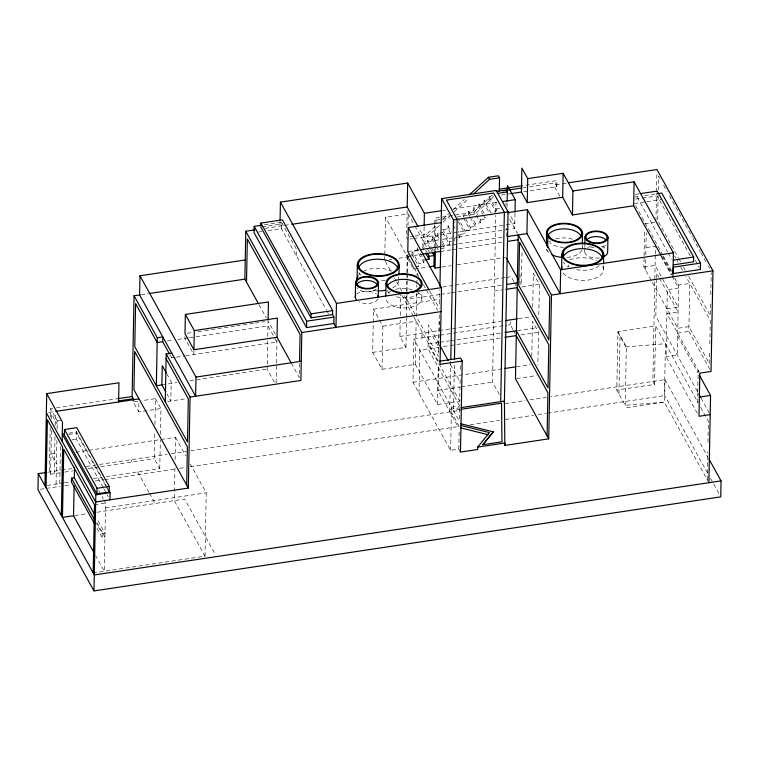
<?xml version="1.0" encoding="UTF-8"?>
<svg xmlns="http://www.w3.org/2000/svg" width="759" height="759" viewBox="0 0 759 759"><rect width="100%" height="100%" fill="white"/><g stroke="black" fill="none" stroke-linecap="round" stroke-linejoin="round"><path stroke-width="0.57" stroke-dasharray="3.79 2.85" d="M50.208 427.497L49.354 471.994L50.568 474.195L63.566 472.24M50.407 416.957L50.568 408.759L55.227 408.057M50.568 474.195L51.403 430.6M51.631 418.892L51.716 414.205L57.2 424.12M54.269 473.635L54.99 436.008M55.189 425.533L55.435 412.735M56.052 484.1L56.887 440.514M57.115 428.797L57.267 420.875L50.568 408.759M59.752 483.549L60.464 446.074M103.158 487.496L76.431 439.186L76.574 431.994L67.779 433.313M105.748 485.855L76.659 433.266L76.706 431.027M96.953 522.723L104.922 537.116L102.142 537.524L102.218 533.738L96.535 523.454M103.869 500.001L105.577 503.084L104.268 571.261L95.729 555.844M160.434 434.423L160.936 408.551L138.745 411.881L138.925 402.431M106.222 476.576L159.779 468.54L154.305 458.626L154.817 431.567M154.959 424.518L155.453 398.636L142.607 400.562M159.779 468.54L160.329 440.305M175.149 357.347L171.648 357.868L171.686 355.952M174.931 467.8L174.304 500.627L205.015 556.148L93.167 572.931M175.092 459.593L175.519 437.317L160.291 439.603M184.94 336.474L184.902 338.391L193.839 354.538L193.906 350.705M205.015 556.148L206.23 492.838L190.3 464.043M274.416 382.185L267.159 369.054L267.699 341.076M267.785 336.417L268.079 321.123L275.897 335.26M276.143 382.878L276.494 364.225M276.523 363.058L276.959 340.155M280.052 221.524L279.957 226.097L326.275 309.814M264.417 224.787L281.475 222.226L281.352 228.611L267.709 230.66M296.257 255.555L296.38 249.161L281.475 222.226M299.511 363.476L299.245 377.46L291.836 364.064M460.153 379.718L459.736 401.169L437.554 404.5L415.315 364.32L382.043 369.31L372.669 352.375L373.504 309.236L439.708 299.293M382.043 369.31L382.868 326.171L373.504 309.236M384.718 260.356L384.804 255.698M384.832 254.531L385.544 217.292L408.219 213.886L414.319 224.911M372.669 352.375L405.951 347.375L399.908 336.446L400.221 320.127M400.306 315.459L400.733 293.306M407.128 210.499L406.615 237.358L407.725 239.37M409.993 254.644L406.938 255.109L406.9 257.026L413.598 269.132L428.294 266.931M439.803 294.501L406.378 299.52L406.511 292.538M406.539 291.371L406.786 278.572M406.805 277.405L406.871 273.914M406.89 272.747L407.203 256.457L385.544 217.292M408 225.47L408.219 213.886M405.951 347.375L406.511 318.23M406.53 317.063L407.004 292.462M407.023 291.295L407.365 273.838M407.384 272.68L407.735 254.388M411.985 256.257L412.08 251.466L417.165 250.707L423.864 262.813L418.778 263.582L412.08 251.466M413.598 269.132L413.636 267.215L406.938 255.109M460.466 452.089L458.815 449.11L450.628 450.334L412.981 382.28L413.807 339.14L506.784 325.194M417.165 250.707L417.222 247.823M415.315 364.32L416.15 321.18L382.868 326.171M416.691 293.059L416.245 316.38L438.474 356.569M416.795 287.234L416.843 284.9M416.871 283.733L416.938 280.242M417.023 275.574L417.071 273.24M415.676 266.912L418.721 266.456L418.778 263.582M419.025 393.209L419.86 350.07L438.787 347.233L438.674 353.058M430.23 248.468L427.44 243.43L422.355 244.189L422.298 247.064L425.097 252.111M421.843 298.116L421.947 292.5M422.004 337.916L422.089 333.125M424.129 226.979L423.835 242.121L441.311 239.502M423.864 262.813L423.92 259.939L417.773 248.838M427.44 243.43L427.497 240.546L432.583 239.787L435.932 245.84M432.583 239.787L432.639 236.912L437.725 236.144L439.395 239.18M434.195 252.662L434.262 249.208M434.29 248.06L434.727 225.053M434.746 223.905L434.86 218.146L473.502 212.349L492.847 194.522M435.391 250.565L435.979 220.167L434.86 218.146M437.725 236.144L437.772 233.269L439.452 236.296M437.554 404.5L438.313 364.861M438.56 351.778L439.281 314.596M460.428 407.706L449.821 409.291L458.436 424.869L458.389 427.298L437.962 390.373L438.455 364.718M438.844 344.358L439.281 321.446M439.622 303.961L439.888 289.853M442.241 241.343L444.48 245.385L449.565 244.626L442.858 232.51L442.914 229.635L448 228.867L451.349 234.929M440.353 248.867L444.423 248.259L444.48 245.385M448 228.867L448.057 225.992L451.102 225.537M449.565 244.626L449.613 241.742L442.914 229.635M449.774 411.729L450.751 360.791M450.628 450.334L451.453 407.194L413.807 339.14M454.698 240.982L454.755 238.108L459.84 237.339L459.897 234.465L458.218 231.438M453.521 408.74L454.385 363.779M458.815 449.11L459.195 429.29M459.394 418.788L459.641 405.97L428.048 348.846L428.503 324.871L439.224 344.254M460.343 369.443L460.476 362.603M463.436 216.998L463.474 215.072L468.559 214.313L469.679 216.334M459.897 234.465L464.982 233.706L465.039 230.831L458.332 218.715M468.559 214.313L468.616 211.438L473.701 210.679L480.4 222.785L475.314 223.554L471.965 217.491M465.039 230.831L470.115 230.062L470.172 227.188L464.593 217.093M473.701 210.679L473.749 207.795L478.834 207.036L482.743 214.104M470.172 227.188L475.257 226.429L475.314 223.554M478.834 207.036L478.891 204.162L483.976 203.393L489.564 213.488M480.4 222.785L480.456 219.911L478.217 215.879M483.976 203.393L484.033 200.518L489.119 199.759L495.817 211.875L490.731 212.634L484.033 200.518M480.456 219.911L485.542 219.152L485.57 217.235M489.119 199.759L489.175 196.885L493.625 196.211M499.299 394.386L492.553 382.175L495.75 215.556M495.817 212.131L496.035 200.718M505.93 205.148L505.968 202.805M506.481 236.495L506.632 228.345M507.04 207.169L507.135 202.482M513.008 329.634L510.257 324.672L510.314 321.797M515 213.345L514.706 228.487L510.048 229.19M520.086 274.331L519.924 282.481L521.348 285.052L522.021 250.138M531.774 356.313L532.448 321.342L538.492 332.271L537.865 364.918M532.714 307.215L533.368 273.411L539.412 284.331L538.757 318.144M523.719 191.695L556.831 186.723L555.721 184.712L555.797 180.718L522.353 185.737M556.831 186.723L556.916 182.729L555.797 180.718M568.69 264.948L568.652 266.959A19.943 10.797 1.1 0 1 563.463 262.045M582.314 244.265L582.248 247.633A18.064 9.782 1.1 0 0 581.489 245.1M584.724 251.912L584.781 248.535M584.809 247.415L584.847 245.166M603.433 269.331L603.519 264.834M708.897 482.715L664.324 402.137L625.236 405.315L616.801 390.069L617.921 331.636L655.643 325.972L698.062 402.659M618.946 393.959L620.056 336.284M625.236 405.315L626.355 346.872L617.921 331.636M709.674 353.087L709.466 363.684L688.963 326.617L677.749 328.305L643.879 267.064L644.078 256.921M644.097 255.792L644.6 229.635M645.539 270.062L645.738 259.455M645.824 254.806L646.251 232.728M655.283 255.233L652.863 381.416L654.514 384.415L616.801 390.069M655.311 254.104L655.463 246.21L644.249 247.899M655.937 221.078L656.478 192.957M656.507 191.78L656.839 174.209M654.514 384.415L655.643 325.972M656.544 278.999L655.823 316.304L698.28 393.058M656.563 277.832L656.649 273.164L658.907 277.253M658.138 195.831L657.664 220.442L678.299 257.737M658.252 189.997L658.518 176.003L661.383 181.183M707.597 473.094L664.713 395.572L665.017 379.595L550.911 396.72M697.341 413.304L666.06 356.758L667.351 289.653L678.555 287.974L671.8 275.754M674.628 278.012L678.584 285.166L677.275 355.079L666.06 356.758M709.893 369.415L688.868 331.408L689.789 283.477L678.584 285.166M697.54 402.811L697.72 393.485M697.739 392.318L698.166 370.164M707.236 479.726L707.777 451.671M707.957 442.317L708.365 421.283L700.348 406.805M709.845 343.789L710.291 320.545L685.842 276.333M710.614 303.961L710.386 315.753L688.612 276.39M710.794 294.634L711.221 272.481M414.784 236.125L426.463 234.379L436.786 224.863M442.801 219.313L448.825 213.763M453.123 209.797L464.309 199.494M413.57 238.497L427.573 236.4L439.622 225.29M443.057 222.121L449.945 215.784M454.243 211.818L468.863 198.336M457.051 217.008L474.622 214.37L493.122 197.312M419.034 293.173L416.435 295.099A17.087 9.26 1.1 0 1 394.006 295.982M392.659 287.822L392.811 287.765A20.91 11.328 1.1 0 0 398.826 280.811M261.969 226.894L282.367 223.829M522.638 187.881L528.349 187.018M529.497 186.847L556.916 182.729M265.147 228.317L283.458 225.565M284.625 225.395L290.469 224.512M555.721 184.712L561.537 183.839M562.694 183.659L566.186 183.137M501.519 195.025L510.883 193.621M258.61 232.026L262.016 231.514M443.028 210.49L445.362 210.139M453.521 208.915L498.948 202.103M495.874 208.991L500.323 208.327M435.979 220.167L450.03 218.061M639.069 193.82L635.672 194.323L667.588 252.035M455.229 222.045L453.199 222.359L455.428 226.391M634.477 197.131L639.031 196.448M644.714 195.594L656.089 193.887M635.577 199.124L641.241 198.27M642.38 198.099L657.114 195.888L691.316 257.718M410.116 236.827L413.617 236.305M634.353 203.526L645.729 201.818M646.867 201.647L661.649 199.427M439.812 232.966L442.858 232.51M410.069 239.028L412.403 238.677M439.082 234.986L423.93 237.254L418.911 228.174M440.239 234.806L514.801 223.62L509.223 213.545M442.478 239.332L457.62 237.055M458.787 236.884L508.881 229.36M449.613 241.742L451.652 241.438M407.792 251.514L418.01 249.977M440.723 246.571L451.178 245.005M452.336 244.825L503.331 237.178M141.041 294.739L148.166 293.667M407.203 256.457L421.71 254.284M440.628 251.438L451.083 249.872M452.241 249.702L502.097 242.216M389.386 259.654L391.72 259.303M398.731 258.25L410.97 256.409M644.714 223.924L654.799 222.415M442.042 267.054L451.358 265.659M457.174 264.787L501.424 258.145M502.581 257.965L506.073 257.443M442.658 287.016L454.271 285.28M455.438 285.099L505.371 277.604M506.538 277.433L511.177 276.731L513.928 281.703M440.96 294.331L450.258 292.936M451.415 292.765L502.411 285.109M187.331 333.248L192.018 332.537M197.871 331.664L203.716 330.782M204.892 330.611L216.59 328.856M217.757 328.675L235.318 326.047M236.485 325.867L254.037 323.23M255.214 323.059L264.568 321.655M643.879 267.064L655.093 265.384L661.288 276.589M494.299 291.105L502.325 289.9M521.898 286.959L539.412 284.331M167.388 341.019L173.223 340.136M177.9 339.444L188.412 337.859M189.579 337.689L267.993 325.924L273.572 336.009M176.325 357.166L184.494 355.943M185.661 355.762L276.921 342.072L274.132 337.024M399.908 336.446L504.545 320.744M518.52 318.647L532.533 316.55M507.942 325.013L510.257 324.672M438.882 342.432L428.133 344.045L438.294 362.413M440.04 342.262L449.337 340.867M450.495 340.696L501.49 333.04M517.562 330.63L537.41 327.651M666.981 308.828L678.195 307.148L661.848 277.604M161.885 384.86L177.094 382.574M189.959 380.648L267.159 369.054M443.436 346.531L449.243 345.658M450.4 345.487L501.405 337.831M520.978 334.899L538.492 332.271M56.384 407.887L118.129 398.617M48.69 412.45L54.563 411.568M137.939 401.264L133.261 401.966L138.745 411.881M167.492 401.511L187.198 398.551M57.267 420.875L60.967 420.315M677.664 333.097L688.868 331.408M412.981 382.28L503.701 368.665M516.5 366.749L530.456 364.652M68.86 434.433L76.659 433.266M72.039 439.85L76.431 439.186M437.962 390.373L460.03 387.062M461.187 386.881L492.553 382.175M516.642 378.561L536.49 375.582M54.648 453.465L50.957 454.024L56.441 463.929M75.938 452.26L87.655 450.504M88.831 450.324L159.115 439.784M451.453 407.194L459.641 405.97M460.182 409.376L453.436 410.391L459.119 420.704M47.637 472.25L61.071 470.229M61.707 470.134L72.266 468.55M86.336 466.443L167.179 454.309M171.221 453.702L186.458 451.415M190.585 450.799L460.675 410.258M505.209 403.579L525.294 400.562M529.82 399.889L546.366 397.403M64.733 472.07L72.873 470.846M87.997 468.578L99.628 466.832M100.795 466.652L154.305 458.626M47.172 485.437L63.234 483.028M64.392 482.847L70.207 481.974M93.442 478.493L101.573 477.269M40.293 489.28L44.98 488.578M46.147 488.407L60.208 486.291M64.895 485.589L70.748 484.707M95.359 481.016L103.556 479.783M104.723 479.612L175.016 469.062M179.703 468.36L185.566 467.478M190.243 466.776L459.698 426.34M470.238 424.755L499.526 420.363M505.39 419.48L533.501 415.268M538.188 414.566L546.385 413.332M547.562 413.152L664.713 395.572M626.611 407.801L664.324 402.137L665.444 343.704L626.355 346.872M94.477 504.744L105.577 503.084M105.482 507.951L206.23 492.838M74.724 515.57L86.365 513.824M96.858 512.249L184.665 499.071L215.357 554.554M102.218 533.738L104.989 533.321L97.029 518.928M412.327 289.672L407.915 288.714A18.064 9.782 1.1 0 0 395.297 289.435M548.852 252.643L546.916 250.29L546.157 247.757M663.679 185.329L667.114 191.543M669.41 195.689L692.331 237.131M692.901 238.165L700.348 251.637M700.927 252.671L706.079 261.997M708.375 266.134L709.523 268.212M695.263 260.195L699.257 267.405M678.869 258.772L680.586 261.883M683.451 267.064L685.168 270.166M674.552 255.925L675.681 257.965M676.241 258.99L678.499 263.069M680.757 267.149L682.455 270.213M668.157 253.06L671.582 259.246M635.492 205.585L662.825 254.996M663.394 256.02L671.933 271.466M662.759 256.551L671.8 272.898M661.535 256.229L671.791 274.758M661.089 256.4L671.231 274.73M659.476 278.268L678.1 311.94L666.886 313.619L699.267 372.157M677.635 335.905L698.081 372.859M701.117 398.19L709.637 413.579M665.017 379.595L707.9 457.117M554.753 187.037L560 196.524M710.452 478.265L719.029 493.767M617.911 332.404L626.336 347.641M546.641 249.388L547.609 251.125M509.687 219.417L517.458 233.459M489.175 196.885L496.993 211.011M478.891 204.162L483.919 213.241M483.303 215.11L485.542 219.152M473.749 207.795L477.658 214.863M514.479 282.699L516.12 285.678M473.502 212.349L474.622 214.37M468.616 211.438L471.405 216.486M470.229 217.34L475.257 226.429M463.417 217.956L470.115 230.062M458.284 221.59L464.982 233.706M513.558 330.63L515.2 333.609M453.142 225.233L455.372 229.265M458.161 234.313L459.84 237.339M448.057 225.992L451.406 232.055M442.184 244.227L444.423 248.259M432.639 236.912L437.658 245.992M436.491 246.855L438.721 250.887M426.463 234.379L427.573 236.4M427.497 240.546L430.846 246.609M431.406 247.614L433.636 251.656M430.789 249.483L431.909 251.504M414.869 225.907L429.888 253.051M422.355 244.189L425.154 249.237M425.704 250.242L426.824 252.263M412.023 254.341L418.721 266.456M429.575 290.896L439.319 308.505M407.697 256.305L418.778 276.333M423.342 284.578L437.592 310.336M450.514 364.662L460.106 382.005M432.744 336.303L438.237 346.237M406.871 299.444L415.135 314.387M385.287 261.381L390.989 271.694M394.405 277.87L396.122 280.963M396.691 281.997L401.824 291.276M404.101 295.393L406.378 299.52M401.834 295.298L413.389 316.19M413.94 317.186L438.379 361.36M438.863 363.428L459.736 401.169M326.797 310.763L328.562 313.951M258.999 304.71L266.381 318.049M169.978 354.842L171.648 357.868M166.724 373.76L171.192 381.834L170.822 401.008L166.914 393.94M155.453 398.636L160.936 408.551M175.519 437.317L185.756 455.827M130.899 459.755L132.113 461.956M137.597 471.861L148.887 492.278M149.457 493.303L155.102 503.511M76.574 431.994L107.275 487.496M107.844 488.53L108.983 490.58M106.326 486.889L108.034 489.982M103.727 488.521L106.564 493.663M107.133 494.688L108.271 496.747M98.746 490.75L103.3 498.967M97.029 528.273L102.142 537.524M602.712 266.39A20.91 11.328 1.1 0 1 595.303 278.221A20.91 11.328 1.1 0 1 572.115 278.762L567.779 276.902A20.91 11.328 1.1 0 1 562.343 271.76M569.753 259.929A20.91 11.328 1.1 0 1 596.28 260.726M599.506 257.87A11.48 6.214 1.1 0 1 585.018 250.299M587.827 247.5A11.48 6.214 1.1 0 1 590.141 246.504M601.612 246.466A11.48 6.214 1.1 0 1 605.938 248.724M581.783 250.166A18.064 9.782 1.1 0 1 564.772 257.481M549.089 242.13A18.064 9.782 1.1 0 1 551.034 240.821M555.702 238.943A18.064 9.782 1.1 0 1 572.732 239.189M377.925 298.904A11.48 6.214 1.1 0 1 358.903 301.759M356.645 294.264A11.48 6.214 1.1 0 1 376.511 294.188M417.763 292.177A18.064 9.782 1.1 0 1 419.708 303.021L416.957 305.061A18.064 9.782 1.1 0 1 397.412 307.253A18.064 9.782 1.1 0 1 385.743 298.249M387.877 293.344A18.064 9.782 1.1 0 1 390.629 291.304M376.948 290.868A20.91 11.328 1.1 0 1 372.631 290.45M358.314 275.46A20.91 11.328 1.1 0 1 359.851 273.686M363.163 271.38A20.91 11.328 1.1 0 1 377.935 268.24L383.342 268.686A20.91 11.328 1.1 0 1 391.739 271.219M398.171 276.883A20.91 11.328 1.1 0 1 398.892 279.824M385.363 280.156A19.943 10.797 1.1 0 1 379.263 280.783M360.933 275.175A19.943 10.797 1.1 0 1 358.931 272.547M389.462 293.278A17.087 9.26 1.1 0 1 387.014 289.464M376.227 288.961A10.503 5.692 1.1 0 1 365.933 291.798A10.503 5.692 1.1 0 1 356.92 287.661M563.814 247.349A17.087 9.26 1.1 0 1 549.867 242.795M605.625 245.1A10.503 5.692 1.1 0 1 601.906 247.197M593.974 247.785A10.503 5.692 1.1 0 1 589.183 246.333M599.316 265.688A19.943 10.797 1.1 0 1 575.616 269.483"/><path stroke-width="1.14" d="M46.47 472.421L38.254 473.654L37.95 489.631L93.983 590.919L720.746 496.86L721.05 480.883L709.039 459.186M44.961 485.769L46.726 393.617L118.954 382.783L118.594 401.957M46.071 487.79L47.381 419.68L62.655 447.288L61.346 515.389M62.143 441.33L62.513 422.156L46.726 393.617M64.515 429.509L64.411 435.097L96.924 493.881L109.173 492.041L109.277 486.453L76.763 427.668L64.515 429.509L97.029 488.284L96.924 493.881M94.752 514.811L74.287 477.8L71.507 478.217L71.441 482.012L94.752 524.165M93.461 551.727L73.557 515.75L74.126 485.855M74.287 477.8L74.486 467.335M93.167 572.931L94.477 504.744L63.765 449.233L62.466 517.41L73.557 515.75M93.983 590.919L95.824 494.783L62.285 434.139L64.477 433.816M109.979 499.83L110.112 492.638L108.983 490.58M133.29 400.885L133.328 398.722L132.113 396.521L134.049 295.782L140.017 294.89M139.96 275.783L139.59 294.957L195.623 396.245L195.993 377.071L139.96 275.783L245.233 259.976M134.049 295.782L157.265 337.755L156.345 385.686L161.885 384.86L165.794 391.919M161.885 384.86L162.255 365.686L166.164 372.754M169.418 353.827L162.72 341.721L162.805 336.92L157.265 337.755M165.272 401.843L166.193 353.903L171.743 353.077M268.107 319.994L268.449 301.949L185.367 314.425L184.997 333.599L193.924 349.747L277.016 337.281L291.266 363.039M186.676 485.086L187.416 446.823L134.685 351.493L133.945 389.756L188.327 488.075L95.691 501.974L46.356 412.792M188.327 488.075L190.073 397.071L166.193 353.903M193.924 349.747L194.295 330.573L185.367 314.425M258.43 303.685L244.863 279.151L245.783 231.22L254.901 229.854M246.514 282.13L247.339 238.99L300.071 334.321L299.558 361.142M261.011 225.3L254.18 226.324L254.056 232.709L306.541 327.584L333.837 323.495L333.96 317.101L332.575 314.596L332.651 310.602L282.443 219.835L260.906 223.07L260.83 227.064L311.038 317.831L332.575 314.596M277.016 337.281L277.386 318.106L194.295 330.573M280.071 220.385L280.422 202.122L407.659 183.033L424.395 213.288L424.148 225.84M245.783 231.22L301.816 332.508L300.896 380.449L190.073 397.071M306.541 327.584L306.664 321.199L254.18 226.324M311.038 317.831L311.114 313.837L260.906 223.07M280.422 202.122L336.446 303.42L335.99 327.385L333.704 323.249M355.288 297.376L355.573 282.765M357.072 279.312L357.356 264.701M378.504 282.69L378.229 297.291A11.48 6.214 1.1 0 0 377.745 295.687M385.79 296.001L386.027 283.638A18.064 9.782 1.1 0 1 408.2 274.103L412.611 275.062A18.064 9.782 1.1 0 1 419.993 288.411L417.241 290.45A18.064 9.782 1.1 0 1 411.511 292.594M399.006 274.208L399.177 265.214M417.792 226.163L407.194 206.998L407.659 183.033M441.178 222.605L408.257 227.548L407.792 251.514L429.006 289.853M424.936 259.787L429.006 259.18L429.053 256.305L427.383 253.269M440.875 267.225L435.059 268.098L433.939 266.086L434.195 252.662M435.059 268.098L435.372 251.732M439.954 286.361L441.643 198.64L496.234 190.443L508.046 211.808L504.365 403.532M408.257 227.548L441.501 287.652L440.03 364.348L462.212 361.018L460.466 452.089L477.677 449.508L477.715 447.07L489.451 432.583L460.732 425.438M450.78 359.605L453.455 219.996L441.643 198.64M454.47 359.045L457.155 219.446L446.453 200.101L493.654 193.023L504.346 212.359L500.712 401.653M460.817 423.788L493.265 431.824L482.866 444.698L501.974 441.823L501.538 403.171L461.349 409.243M499.261 191.382L499.517 177.805L498.397 175.784L488.398 177.283L469.47 194.731M507.154 201.306L507.458 185.547L515.257 199.655L515.019 212.207M548.719 438.844L515.475 378.741L518.236 234.939L551.48 295.042L548.719 438.844L504.839 445.429L504.887 442.99L477.715 447.07M527.258 202.596L521.424 192.046L521.879 168.081L527.714 178.621L527.258 202.596L562.675 197.274L572.457 214.968L633.632 205.784L660.966 255.204M527.401 209.664L560.645 269.768L560.189 293.742L526.936 233.63L527.401 209.664L507.486 212.653M546.708 246.02L546.433 233.146A18.064 9.782 1.1 0 1 570.123 223.867A18.064 9.782 1.1 0 1 578.671 239.332A18.064 9.782 1.1 0 1 549.136 238.032L546.926 234.778M547.666 247.757L547.884 236.514M547.078 435.865L547.903 392.726L516.3 335.601L504.839 337.319M562.675 197.274L563.131 173.308L527.714 178.621M561.897 254.208A20.91 11.328 1.1 0 0 568.064 262.301L572.4 264.151A20.91 11.328 1.1 0 0 601.783 259.483A20.91 11.328 1.1 0 0 589.904 243.905A20.91 11.328 1.1 0 0 562.599 251.286L561.897 254.208L561.613 268.819L562.077 266.902M562.817 257.235L563.539 251.438A19.943 10.797 1.1 0 1 589.572 244.398A19.943 10.797 1.1 0 1 600.9 259.246A19.943 10.797 1.1 0 1 572.884 263.696L568.747 261.931A19.943 10.797 1.1 0 1 562.874 254.218M563.539 251.438L563.444 256.457A19.943 10.797 1.1 0 1 582.656 248.686A19.943 10.797 1.1 0 1 601.953 256.921M572.457 214.968L572.912 191.002L563.131 173.308M582.343 243.136L582.533 233.022M584.866 244.037L584.999 237.301M603.547 263.705L603.718 254.72M607.94 237.216L607.655 251.827A11.48 6.214 1.1 0 1 603.063 256.94M633.632 205.784L634.097 181.818L572.912 191.002M672.929 276.817L673.385 252.851L634.097 181.818M640.198 193.649L657.199 191.097L693.688 257.045L693.593 261.836L673.195 264.9M700.519 263.079L700.396 269.473L673.1 273.563L673.224 267.177L700.519 263.079L661.772 193.033L657.228 193.716M708.897 482.715L710.566 395.439L699.21 374.908M568.519 182.786L656.933 169.523L712.957 270.811L711.031 371.474L699.817 373.153L698.992 416.293L710.196 414.613M482.866 444.698L493.265 431.862M474.024 193.583L489.508 179.304L499.517 177.805M499.289 189.19L522.353 185.737M496.206 191.42L506.215 189.921L507.335 191.932L497.325 193.441M502.771 190.86L521.499 188.052M291.636 224.341L407.194 206.998M510.883 193.621L521.424 192.046M424.395 213.288L441.871 210.67M502.449 201.571L515.257 199.655M453.455 219.996L508.046 211.808M420.277 249.635L440.723 246.571M507.923 236.485L526.936 233.63M149.21 293.505L244.863 279.151M422.877 254.104L440.628 251.438M507.828 241.353L518.141 239.806M429.053 256.305L434.139 255.536L432.469 252.51M429.423 266.76L433.939 266.086M336.446 303.42L441.501 287.652M560.645 269.768L673.385 252.851M311.114 313.837L332.651 310.602M507.003 284.416L517.315 282.87M673.28 260.109L693.688 257.045M505.76 289.388L517.221 287.661L548.823 344.785L547.998 387.925L516.395 330.801L504.934 332.527M162.72 341.721L157.17 342.546L135.605 303.562L134.77 346.702L187.501 442.032L188.336 398.892L166.107 358.703M306.664 321.199L333.96 317.101M301.816 332.508L441.036 311.617M551.48 295.042L712.957 270.811M505.703 320.573L517.353 318.827M195.993 377.071L301.266 361.275M118.129 398.617L132.113 396.521M118.224 400.989L133.328 398.722M55.682 411.397L139.001 398.892M439.546 361.189L460.561 358.03L462.212 361.018M504.868 368.494L515.333 366.92M461.576 407.526L504.412 401.103L504.839 445.429M699.362 397.118L710.566 395.439M97.029 488.284L109.277 486.453M95.824 494.783L110.112 492.638M721.05 480.883L94.287 574.942L38.254 473.654M460.685 427.877L488.255 434.736M698.849 394.082L700.548 397.156M488.398 177.283L489.508 179.304M506.632 258.449L518.264 279.473M425.657 253.117L429.006 259.18M439.793 345.279L448.256 360.582M71.507 478.217L94.258 519.346M562.41 257.405A18.064 9.782 1.1 0 1 551.84 254.663M357.005 300.479A11.48 6.214 1.1 0 1 355.582 295.763M385.525 290.242A20.91 11.328 1.1 0 1 378.039 290.896M357.147 278.335A20.91 11.328 1.1 0 1 357.774 276.39M358.903 266.95A19.943 10.797 1.1 0 1 378.115 259.18L383.276 259.606A19.943 10.797 1.1 0 1 397.412 267.424M387.346 286.257A17.087 9.26 1.1 0 1 407.877 279.635L412.052 280.545A17.087 9.26 1.1 0 1 420.334 286.143M356.749 284.71A10.503 5.692 1.1 0 1 366.644 280.46A10.503 5.692 1.1 0 1 377.024 284.644M547.751 235.774A17.087 9.26 1.1 0 1 563.852 228.848A17.087 9.26 1.1 0 1 580.739 235.651M587.115 239.464A10.503 5.692 1.1 0 1 605.303 239.408M409.291 293.012A18.064 9.782 1.1 0 1 386.027 283.638M519.564 242.301L518.739 285.441L548.918 339.994L549.744 296.854L519.564 242.301M419.129 288.154L416.53 290.08A17.087 9.26 1.1 0 1 387.716 286.029A17.087 9.26 1.1 0 1 407.972 274.616L412.146 275.526A17.087 9.26 1.1 0 1 419.129 288.154M392.403 272.766L388.276 274.435A19.943 10.797 1.1 0 1 359.026 267.519A19.943 10.797 1.1 0 1 378.219 254.161L383.38 254.588A19.943 10.797 1.1 0 1 392.403 272.766M393.086 273.155L388.769 274.9A20.91 11.328 1.1 0 1 358.087 267.642A20.91 11.328 1.1 0 1 378.21 253.629L383.627 254.085A20.91 11.328 1.1 0 1 393.086 273.155M549.962 237.766L547.41 233.146A17.087 9.26 1.1 0 1 569.819 224.36A17.087 9.26 1.1 0 1 577.912 238.99A17.087 9.26 1.1 0 1 549.962 237.766M359.187 287.149A11.48 6.214 1.1 0 0 378.21 284.293A11.48 6.214 1.1 0 0 363.722 276.731A11.48 6.214 1.1 0 0 359.187 287.149M359.851 286.779A10.503 5.692 1.1 0 0 377.261 284.16A10.503 5.692 1.1 0 0 363.997 277.234A10.503 5.692 1.1 0 0 359.851 286.779M588.614 241.685A11.48 6.214 1.1 0 0 607.646 238.829A11.48 6.214 1.1 0 0 593.149 231.258A11.48 6.214 1.1 0 0 588.614 241.685M589.278 241.305A10.503 5.692 1.1 0 0 606.697 238.696A10.503 5.692 1.1 0 0 593.434 231.77A10.503 5.692 1.1 0 0 589.278 241.305"/></g></svg>
